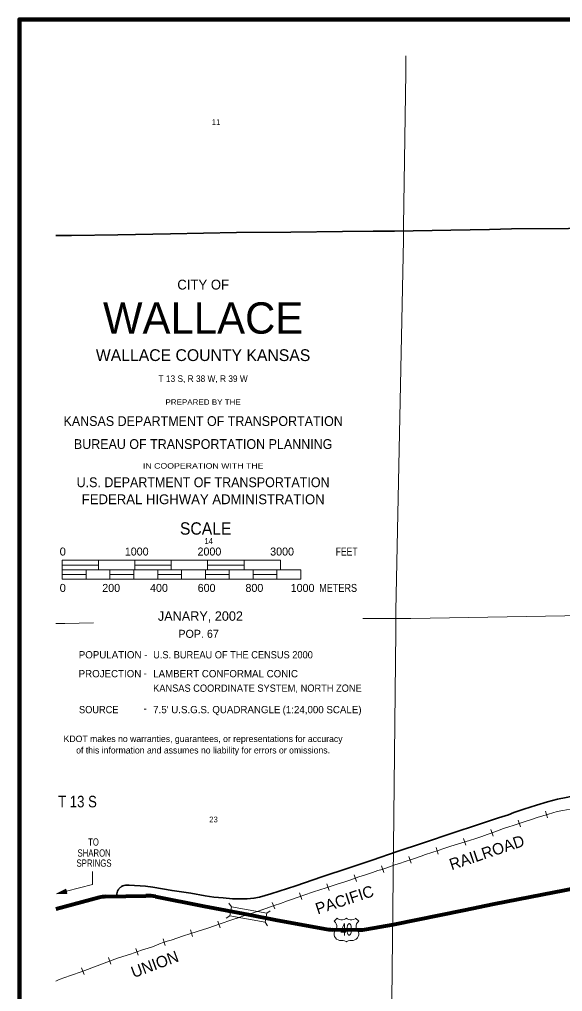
# Model space of a CAD drawing. Extents: x 224.35 to 228.28, y 44.38 to 48.31.
# Drawn here: x 224.35 to 225.765, y 45.777 to 48.308 of the extents above; entities that cross this region are included whole.
import ezdxf
from ezdxf.enums import TextEntityAlignment as Align

# ---------------------------------------------------------------- set-up
doc = ezdxf.new("R2010")
doc.units = 0
doc.header["$LTSCALE"] = 0.0076
doc.linetypes.add('LONG_DASHED', pattern=[7.5, 6, -1.5])
for name, color, linetype, lineweight in [('11', 7, 'Continuous', 80), ('14', 7, 'Continuous', 35), ('15', 7, 'Continuous', 13), ('17', 7, 'LONG_DASHED', 13), ('19', 7, 'Continuous', 13), ('21', 7, 'Continuous', 13), ('43', 7, 'Continuous', 13), ('48', 7, 'Continuous', 106), ('51', 7, 'Continuous', 13)]:
    doc.layers.add(name, color=color, linetype=linetype, lineweight=lineweight)
doc.layers.add('45', color=7, linetype='Continuous')
doc.layers.add('46', color=7, linetype='Continuous')

msp = doc.modelspace()

# ---------------------------------------------------------------- linework, layer by layer
at = {"layer": '11'}
for p, q in [((224.557765, 46.021591), (224.445076, 45.991288)), ((224.575758, 46.024242), (224.679924, 46.026515)), ((224.704545, 46.024432), (224.831439, 45.999432)), ((225.017424, 45.964205), (225.146023, 45.940152)), ((225.323485, 45.951515), (225.507955, 45.988636)), ((225.254545, 45.939205), (225.323485, 45.951515)), ((225.16572, 45.938258), (225.233523, 45.9375))]:
    msp.add_line(p, q, dxfattribs=at)
for points in [[(225.680871, 46.023674), (225.801136, 46.047538), (225.894508, 46.066856)], [(225.507955, 45.988636), (225.586553, 46.005303), (225.680871, 46.023674)], [(224.831439, 45.999432), (224.946591, 45.977841), (225.017424, 45.964205)]]:
    msp.add_lwpolyline(points, dxfattribs=at)
for centre, radius, start, end in [((224.577447, 45.948443), 0.075758, 91.33461, 105.05511), ((224.682487, 45.912986), 0.113636, 78.84178, 91.29314), ((225.166883, 46.051837), 0.113636, 259.39739, 269.43133), ((225.234716, 46.051166), 0.113636, 269.39049, 280.06906)]:
    msp.add_arc(centre, radius, start, end, dxfattribs=at)
at = {"layer": '14'}
for p, q in [((224.609659, 46.044697), (224.613447, 46.048485)), ((224.604356, 46.031439), (224.604356, 46.025189))]:
    msp.add_line(p, q, dxfattribs=at)
for points in [[(225.631629, 47.763068), (225.575, 47.761174), (225.474053, 47.759848), (225.327083, 47.757197)], [(226.259848, 47.770265), (226.16572, 47.76875), (226.057765, 47.767614), (225.916288, 47.765909), (225.779924, 47.763826), (225.631629, 47.763068)], [(224.445076, 47.745455), (224.485606, 47.745455), (224.606629, 47.747727)], [(225.327083, 47.757197), (225.27178, 47.756629), (225.191667, 47.75625), (225.056818, 47.754356), (224.91572, 47.753409), (224.743561, 47.749811), (224.606629, 47.747727)], [(225.752083, 46.278409), (225.774242, 46.282386), (225.798674, 46.287311), (225.835417, 46.294886), (225.853977, 46.299242), (225.906629, 46.30947)], [(225.623864, 46.237311), (225.638258, 46.242992), (225.664205, 46.252083), (225.697159, 46.262311), (225.725758, 46.271402), (225.752083, 46.278409)], [(225.482955, 46.190909), (225.540341, 46.210227), (225.597917, 46.228977), (225.623864, 46.237311)], [(225.334091, 46.141667), (225.400189, 46.163826), (225.482955, 46.190909)], [(225.137879, 46.076136), (225.208902, 46.099053), (225.268939, 46.118939), (225.334091, 46.141667)], [(224.905303, 46.01875), (224.94375, 46.018371), (224.960985, 46.019886), (224.975758, 46.022727), (225.005114, 46.03125), (225.070076, 46.052462), (225.137879, 46.076136)], [(224.626705, 46.053977), (224.635795, 46.053977), (224.678788, 46.051136)], [(224.678788, 46.051136), (224.697538, 46.048864), (224.747727, 46.040152), (224.796591, 46.032955)], [(224.796591, 46.032955), (224.834091, 46.025947), (224.856439, 46.023106), (224.881061, 46.021023), (224.905303, 46.01875)]]:
    msp.add_lwpolyline(points, dxfattribs=at)
for centre, start, end in [((224.623295, 46.031416), 135.8551, 180), ((224.626784, 46.035038), 90, 135)]:
    msp.add_arc(centre, 0.018939, start, end, dxfattribs=at)
at = {"layer": '15'}
for p, q in [((225.330871, 46.768182), (225.350568, 47.734659)), ((225.280871, 46.748674), (225.244697, 46.748106)), ((225.369886, 46.748674), (225.280871, 46.748674)), ((225.330871, 46.768182), (225.330871, 46.715152)), ((226.290341, 46.764015), (225.369886, 46.748674)), ((224.468371, 46.735795), (224.445076, 46.735795)), ((224.543182, 46.736932), (224.468371, 46.735795))]:
    msp.add_line(p, q, dxfattribs=at)
for points in [[(225.350568, 47.734659), (225.350568, 47.771023), (225.357008, 48.169318), (225.357008, 48.213447)], [(225.320076, 45.722348), (225.320076, 45.754167), (225.330871, 46.715152)]]:
    msp.add_lwpolyline(points, dxfattribs=at)
at = {"layer": '17'}
for p, q in [((225.720833, 46.24678), (225.725758, 46.229167)), ((225.648864, 46.223674), (225.654924, 46.20625)), ((225.577841, 46.199242), (225.58428, 46.182008)), ((225.507197, 46.175379), (225.512689, 46.157955)), ((225.435606, 46.152462), (225.441288, 46.135038)), ((225.364583, 46.128598), (225.370265, 46.111174)), ((225.293182, 46.104545), (225.299432, 46.087121)), ((225.22197, 46.080682), (225.228598, 46.063636)), ((225.151136, 46.057386), (225.156818, 46.039962)), ((225.079924, 46.033902), (225.085606, 46.016477)), ((225.008333, 46.009091), (225.01553, 45.992235)), ((224.867045, 45.960795), (224.872917, 45.943371)), ((224.724621, 45.914205), (224.730303, 45.89678)), ((224.796023, 45.937689), (224.801515, 45.920076)), ((224.653788, 45.889394), (224.659659, 45.87197)), ((224.582386, 45.865341), (224.588826, 45.848106)), ((224.512311, 45.839015), (224.51875, 45.82178)), ((224.445076, 45.804545), (224.453788, 45.808333)), ((224.445076, 45.804545), (224.453788, 45.808333))]:
    msp.add_line(p, q, dxfattribs=at)
for points in [[(225.750568, 46.245644), (225.765341, 46.248864), (225.784848, 46.252273), (225.810606, 46.257386), (225.845455, 46.264205), (225.873674, 46.270076)], [(225.713447, 46.235038), (225.72803, 46.239205), (225.750568, 46.245644)], [(225.636174, 46.209659), (225.649432, 46.214015), (225.667235, 46.220265), (225.681061, 46.224621)], [(225.681061, 46.224621), (225.699053, 46.230682), (225.713447, 46.235038)], [(225.568182, 46.185606), (225.578598, 46.189583), (225.599432, 46.197348)], [(225.599432, 46.197348), (225.611364, 46.201326), (225.625189, 46.205871), (225.636174, 46.209659)], [(225.471591, 46.154356), (225.485227, 46.158712), (225.502462, 46.164205), (225.522538, 46.170644)], [(225.522538, 46.170644), (225.538636, 46.175947), (225.554735, 46.180871), (225.568182, 46.185606)], [(225.396591, 46.129545), (225.408144, 46.133712), (225.424811, 46.139205), (225.44053, 46.144318)], [(225.44053, 46.144318), (225.456061, 46.149432), (225.471591, 46.154356)], [(225.342614, 46.111553), (225.352083, 46.114773), (225.373674, 46.12178), (225.396591, 46.129545)], [(225.269697, 46.087121), (225.284091, 46.091856), (225.295076, 46.095265), (225.311364, 46.101136)], [(225.311364, 46.101136), (225.328409, 46.107008), (225.342614, 46.111553)], [(225.198106, 46.063068), (225.213636, 46.067614), (225.233902, 46.075379)], [(225.233902, 46.075379), (225.251326, 46.08125), (225.269697, 46.087121)], [(225.081818, 46.024811), (225.091288, 46.027841), (225.116477, 46.036364), (225.149242, 46.04697), (225.180303, 46.057197), (225.198106, 46.063068)], [(225.013826, 46.001326), (225.029924, 46.006439), (225.048106, 46.013068), (225.081818, 46.024811)], [(224.969508, 45.985227), (225.004356, 45.997348), (225.013826, 46.001326)], [(224.777652, 45.92197), (224.793939, 45.927273), (224.813636, 45.933523), (224.841098, 45.942235), (224.873485, 45.95322), (224.90322, 45.963826), (224.926705, 45.971212), (224.969508, 45.985227)], [(224.694508, 45.892803), (224.705303, 45.89678), (224.714962, 45.900947), (224.724811, 45.904545), (224.735227, 45.907955), (224.745265, 45.911174), (224.777652, 45.92197)], [(224.445076, 45.804545), (224.453788, 45.808333), (224.483144, 45.819318), (224.513447, 45.829545), (224.591856, 45.858902), (224.608712, 45.864773), (224.639773, 45.874811), (224.668371, 45.88447), (224.694508, 45.892803)]]:
    msp.add_lwpolyline(points, dxfattribs=at)
at = {"layer": '17', "linetype": 'Continuous'}
for points in [[(224.970265, 45.985606), (225.004356, 45.997348), (225.013826, 46.001326), (225.029924, 46.006439), (225.048106, 46.013068), (225.081818, 46.024811), (225.091288, 46.027841), (225.116477, 46.036364), (225.149242, 46.04697), (225.180303, 46.057197), (225.198106, 46.063068), (225.213636, 46.067614), (225.233902, 46.075379), (225.251326, 46.08125), (225.269697, 46.087121), (225.284091, 46.091856), (225.295076, 46.095265), (225.311364, 46.101136), (225.328409, 46.107008), (225.342614, 46.111553), (225.352083, 46.114773), (225.373674, 46.12178), (225.396591, 46.129545), (225.408144, 46.133712), (225.424811, 46.139205), (225.44053, 46.144318), (225.456061, 46.149432), (225.471591, 46.154356), (225.485227, 46.158712), (225.502462, 46.164205), (225.522538, 46.170644), (225.538636, 46.175947), (225.554735, 46.180871), (225.568182, 46.185606), (225.578598, 46.189583), (225.599432, 46.197348), (225.611364, 46.201326), (225.625189, 46.205871), (225.636174, 46.209659), (225.649432, 46.214015), (225.667235, 46.220265), (225.681061, 46.224621), (225.699053, 46.230682), (225.713447, 46.235038), (225.72803, 46.239205), (225.750568, 46.245644), (225.765341, 46.248864)], [(224.445076, 45.804545), (224.453788, 45.808333), (224.483144, 45.819318), (224.513447, 45.829545), (224.591856, 45.858902), (224.608712, 45.864773), (224.639773, 45.874811), (224.668371, 45.88447), (224.694508, 45.892803), (224.705303, 45.89678), (224.714962, 45.900947), (224.724811, 45.904545), (224.735227, 45.907955), (224.745265, 45.911174), (224.777652, 45.92197), (224.793939, 45.927273), (224.813636, 45.933523), (224.841098, 45.942235), (224.873485, 45.95322), (224.90322, 45.963826), (224.922538, 45.969886)]]:
    msp.add_lwpolyline(points, dxfattribs=at)
at = {"layer": '19'}
msp.add_lwpolyline([(225.177841, 45.968371), (225.170265, 45.960606), (225.173295, 45.957197), (225.175379, 45.953788), (225.176705, 45.949432), (225.176705, 45.945076), (225.175379, 45.94072), (225.173295, 45.937121), (225.171212, 45.933523), (225.170076, 45.929167), (225.170076, 45.924811), (225.171212, 45.920265), (225.173295, 45.916856), (225.176515, 45.913636), (225.180114, 45.911364), (225.18428, 45.910227), (225.193182, 45.910227), (225.197348, 45.909091), (225.200947, 45.907008), (225.202273, 45.90625), (225.202652, 45.907008), (225.206629, 45.909091), (225.210795, 45.910227), (225.219318, 45.910227), (225.224053, 45.911364), (225.227652, 45.913636), (225.230682, 45.916856), (225.232955, 45.920265), (225.234091, 45.924811), (225.234091, 45.929167), (225.232955, 45.933523), (225.230682, 45.937121), (225.228598, 45.94072), (225.227273, 45.945076), (225.227273, 45.949432), (225.228598, 45.953788), (225.230682, 45.957197), (225.234091, 45.960606), (225.225758, 45.968371), (225.224432, 45.966856), (225.220644, 45.964583), (225.216477, 45.963447), (225.211932, 45.963447), (225.207765, 45.964583), (225.203977, 45.966856), (225.202273, 45.968371), (225.199621, 45.966856), (225.195833, 45.964583), (225.191856, 45.963447), (225.187311, 45.963447), (225.183144, 45.964583), (225.179545, 45.966856)], close=True, dxfattribs=at)
at = {"layer": '21'}
for p, q in [((224.902273, 45.998106), (224.895644, 46.007197)), ((224.897917, 45.974432), (224.888826, 45.967803)), ((225.003598, 45.987689), (224.994508, 45.981061)), ((224.99678, 45.948295), (224.990152, 45.957386))]:
    msp.add_line(p, q, dxfattribs=at)
msp.add_lwpolyline([(224.897917, 45.974432), (224.902273, 45.998106), (224.994508, 45.981061), (224.990152, 45.957386)], close=True, dxfattribs=at)
msp.add_lwpolyline([(224.897917, 45.974432), (224.990152, 45.957386), (224.897917, 45.974432)], dxfattribs=at)
at = {"layer": '43'}
for p in [(224.54072, 46.089773), (224.472538, 46.038258)]:
    msp.add_line(p, (224.540909, 46.055871), dxfattribs=at)
msp.add_lwpolyline([(224.470833, 46.043939), (224.474053, 46.032197), (224.44678, 46.031629)], close=True, dxfattribs=at)
msp.add_lwpolyline([(224.473106, 46.032955), (224.449242, 46.032386), (224.470455, 46.043182), (224.472727, 46.033523), (224.451326, 46.032955), (224.470076, 46.042045), (224.47197, 46.03428), (224.453788, 46.033333), (224.469508, 46.041098), (224.470833, 46.035227), (224.455871, 46.033902), (224.469318, 46.040152), (224.470076, 46.035795), (224.458333, 46.03428), (224.468561, 46.039015), (224.468939, 46.036364), (224.460985, 46.035227), (224.467992, 46.038068), (224.468371, 46.036932), (224.463636, 46.035985), (224.467803, 46.037879), (224.467614, 46.037311), (224.466856, 46.036932)], dxfattribs=at)
at = {"layer": '48'}
msp.add_lwpolyline([(224.350379, 44.425568), (224.350379, 48.308144), (228.232955, 48.308144), (228.232955, 44.425568)], close=True, dxfattribs=at)
at = {"layer": '51'}
for p, q in [((224.461742, 46.887689), (224.556439, 46.887689)), ((224.651136, 46.887689), (224.745833, 46.887689)), ((224.84053, 46.887689), (224.935227, 46.887689)), ((224.461742, 46.863068), (224.523864, 46.863068)), ((224.585985, 46.863068), (224.648295, 46.863068)), ((224.710417, 46.863068), (224.772538, 46.863068)), ((224.834659, 46.863068), (224.89678, 46.863068)), ((224.958902, 46.863068), (225.021023, 46.863068))]:
    msp.add_line(p, q, dxfattribs=at)
for points in [[(224.461742, 46.875379), (224.556439, 46.875379), (224.556439, 46.9), (224.461742, 46.9)], [(224.461742, 46.850758), (224.523864, 46.850758), (224.523864, 46.875379), (224.461742, 46.875379)], [(224.523864, 46.850758), (224.585985, 46.850758), (224.585985, 46.875379), (224.523864, 46.875379)], [(224.556439, 46.875379), (224.651136, 46.875379), (224.651136, 46.9), (224.556439, 46.9)], [(224.585985, 46.850758), (224.648295, 46.850758), (224.648295, 46.875379), (224.585985, 46.875379)], [(224.648295, 46.850758), (224.710417, 46.850758), (224.710417, 46.875379), (224.648295, 46.875379)], [(224.651136, 46.875379), (224.745833, 46.875379), (224.745833, 46.9), (224.651136, 46.9)], [(224.710417, 46.850758), (224.772538, 46.850758), (224.772538, 46.875379), (224.710417, 46.875379)], [(224.745833, 46.875379), (224.84053, 46.875379), (224.84053, 46.9), (224.745833, 46.9)], [(224.772538, 46.850758), (224.834659, 46.850758), (224.834659, 46.875379), (224.772538, 46.875379)], [(224.834659, 46.850758), (224.89678, 46.850758), (224.89678, 46.875379), (224.834659, 46.875379)], [(224.84053, 46.875379), (224.935227, 46.875379), (224.935227, 46.9), (224.84053, 46.9)], [(224.89678, 46.850758), (224.958902, 46.850758), (224.958902, 46.875379), (224.89678, 46.875379)], [(224.935227, 46.875379), (225.029924, 46.875379), (225.029924, 46.9), (224.935227, 46.9)], [(224.958902, 46.850758), (225.021023, 46.850758), (225.021023, 46.875379), (224.958902, 46.875379)], [(225.021023, 46.850758), (225.083144, 46.850758), (225.083144, 46.875379), (225.021023, 46.875379)]]:
    msp.add_lwpolyline(points, close=True, dxfattribs=at)

# ---------------------------------------------------------------- texts
at = {"layer": '17'}
for s, rotation, p in [('RAILROAD', 18.547, (225.57226, 46.125109)), ('PACIFIC', 18.101, (225.201631, 46.001837)), ('UNION', 20.336, (224.707901, 45.834346))]:
    msp.add_text(s, height=0.02974, rotation=rotation, dxfattribs=at).set_placement(p, align=Align.CENTER)
at = {"layer": '19', "width": 0.65}
msp.add_text('40', height=0.0322, dxfattribs=at).set_placement((225.201515, 45.922727), align=Align.CENTER)
at = {"layer": '43', "width": 0.8}
for s, p in [('TO', (224.543277, 46.157008)), ('SHARON', (224.544886, 46.128409)), ('SPRINGS', (224.544697, 46.102083))]:
    msp.add_text(s, height=0.01894, dxfattribs=at).set_placement(p, align=Align.CENTER)
at = {"layer": '45'}
for s, p in [('11', (224.862595, 48.033333)), ('14', (224.842992, 46.942614)), ('23', (224.855871, 46.217614))]:
    msp.add_text(s, height=0.01496, dxfattribs=at).set_placement(p, align=Align.CENTER)
at = {"layer": '46', "width": 0.85}
msp.add_text('T 13 S', height=0.03011, dxfattribs=at).set_placement((224.50161, 46.256629), align=Align.CENTER)
at = {"layer": '51'}
for s, height, p in [('CITY OF', 0.02557, (224.828977, 47.604924)), ('WALLACE', 0.08163, (224.828788, 47.489962)), ('WALLACE COUNTY KANSAS', 0.03068, (224.828693, 47.41875)), ('FEDERAL HIGHWAY ADMINISTRATION', 0.02557, (224.828977, 47.046023)), ('KDOT makes no warranties, guarantees, or representations for accuracy', 0.01688, (224.828693, 46.426705)), ('of this information and assumes no liability for errors or omissions.', 0.01688, (224.828693, 46.39697))]:
    msp.add_text(s, height=height, dxfattribs=at).set_placement(p, align=Align.CENTER)
for s, height, width, p in [('T 13 S, R 38 W, R 39 W', 0.01705, 0.95, (224.828788, 47.364394)), ('PREPARED BY THE', 0.0142, 1.1, (224.828693, 47.304924)), ('KANSAS DEPARTMENT OF TRANSPORTATION', 0.02557, 0.95, (224.828883, 47.249621)), ('BUREAU OF TRANSPORTATION PLANNING', 0.02557, 0.95, (224.828788, 47.189773)), ('IN COOPERATION WITH THE', 0.0142, 1.2, (224.828977, 47.138636)), ('U.S. DEPARTMENT OF TRANSPORTATION', 0.02557, 0.95, (224.828693, 47.090341))]:
    msp.add_text(s, height=height, dxfattribs=dict(at, width=width)).set_placement(p, align=Align.CENTER)
for s, height, width, p in [('SCALE', 0.0322, 0.95, (224.768371, 46.966667)), ('0', 0.02083, 1.05, (224.455114, 46.912311)), ('FEET', 0.02083, 0.8, (225.174053, 46.912311)), ('0', 0.02083, 1.05, (224.455114, 46.817614)), ('METERS', 0.02083, 0.85, (225.131061, 46.817614)), ('U.S. BUREAU OF THE CENSUS 2000', 0.01894, 0.95, (224.698674, 46.644508)), ('KANSAS COORDINATE SYSTEM,', 0.01894, 0.95, (224.698674, 46.557576)), ('NORTH ZONE', 0.01894, 0.95, (225.082765, 46.557576)), ('SOURCE ', 0.01894, 0.95, (224.505492, 46.501705))]:
    msp.add_text(s, height=height, dxfattribs=dict(at, width=width)).set_placement(p)
for s, height, p in [('1000', 0.02083, (224.624811, 46.912311)), ('2000', 0.02083, (224.814205, 46.912311)), ('3000', 0.02083, (225.003409, 46.912311)), ('200', 0.02083, (224.566098, 46.817614)), ('400', 0.02083, (224.69053, 46.817614)), ('600', 0.02083, (224.814583, 46.817614)), ('800', 0.02083, (224.939015, 46.817614)), ('1000', 0.02083, (225.056818, 46.817614)), ('JANARY, 2002', 0.02462, (224.710985, 46.742424)), ('POP. 67', 0.02083, (224.764394, 46.698106)), ('POPULATION -', 0.01894, (224.504924, 46.644508)), ('PROJECTION ', 0.01894, (224.504545, 46.595265)), ('-', 0.01894, (224.673674, 46.59678)), ('LAMBERT CONFORMAL CONIC', 0.01894, (224.698674, 46.595265)), ("7.5' U.S.G.S. QUADRANGLE", 0.01894, (224.698674, 46.501705)), ('(1:24,000 SCALE)', 0.01894, (225.035795, 46.501705)), ('-', 0.01894, (224.673295, 46.505114))]:
    msp.add_text(s, height=height, dxfattribs=at).set_placement(p)

doc.saveas('drawing.dxf')
